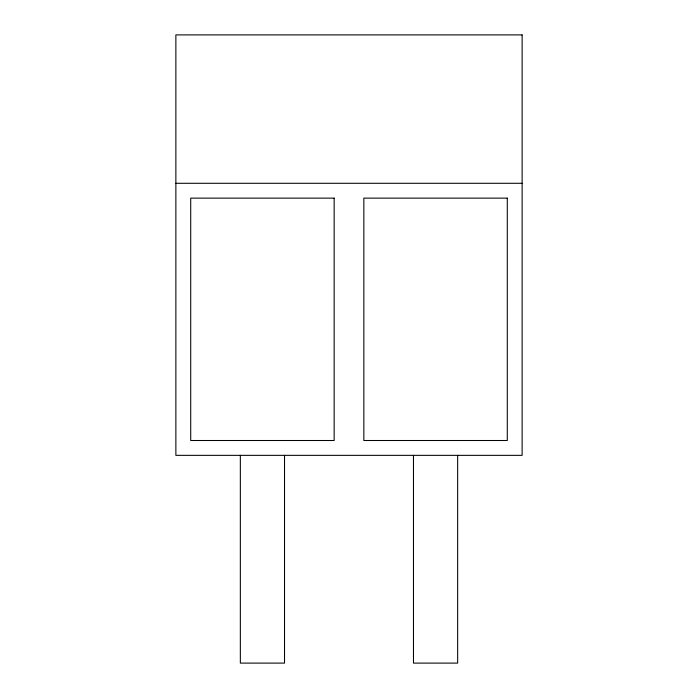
<?xml version="1.0" encoding="UTF-8"?>
<svg xmlns="http://www.w3.org/2000/svg" width="698" height="698" viewBox="0 0 698 698"><rect width="100%" height="100%" fill="white"/><g stroke="black" fill="none" stroke-linecap="round" stroke-linejoin="round"><path stroke-width="1.05" d="M175.87 183.295L522.13 183.295M457.652 455.349L457.652 663.1L413.478 663.1L413.478 455.349M284.522 455.349L284.522 663.1L240.348 663.1L240.348 455.349M522.13 34.9L175.87 34.9L175.87 455.349L522.13 455.349L522.13 34.9M334.159 198.136L190.711 198.136L190.711 440.508L334.159 440.508L334.159 198.136M507.289 198.136L363.841 198.136L363.841 440.508L507.289 440.508L507.289 198.136"/></g></svg>
